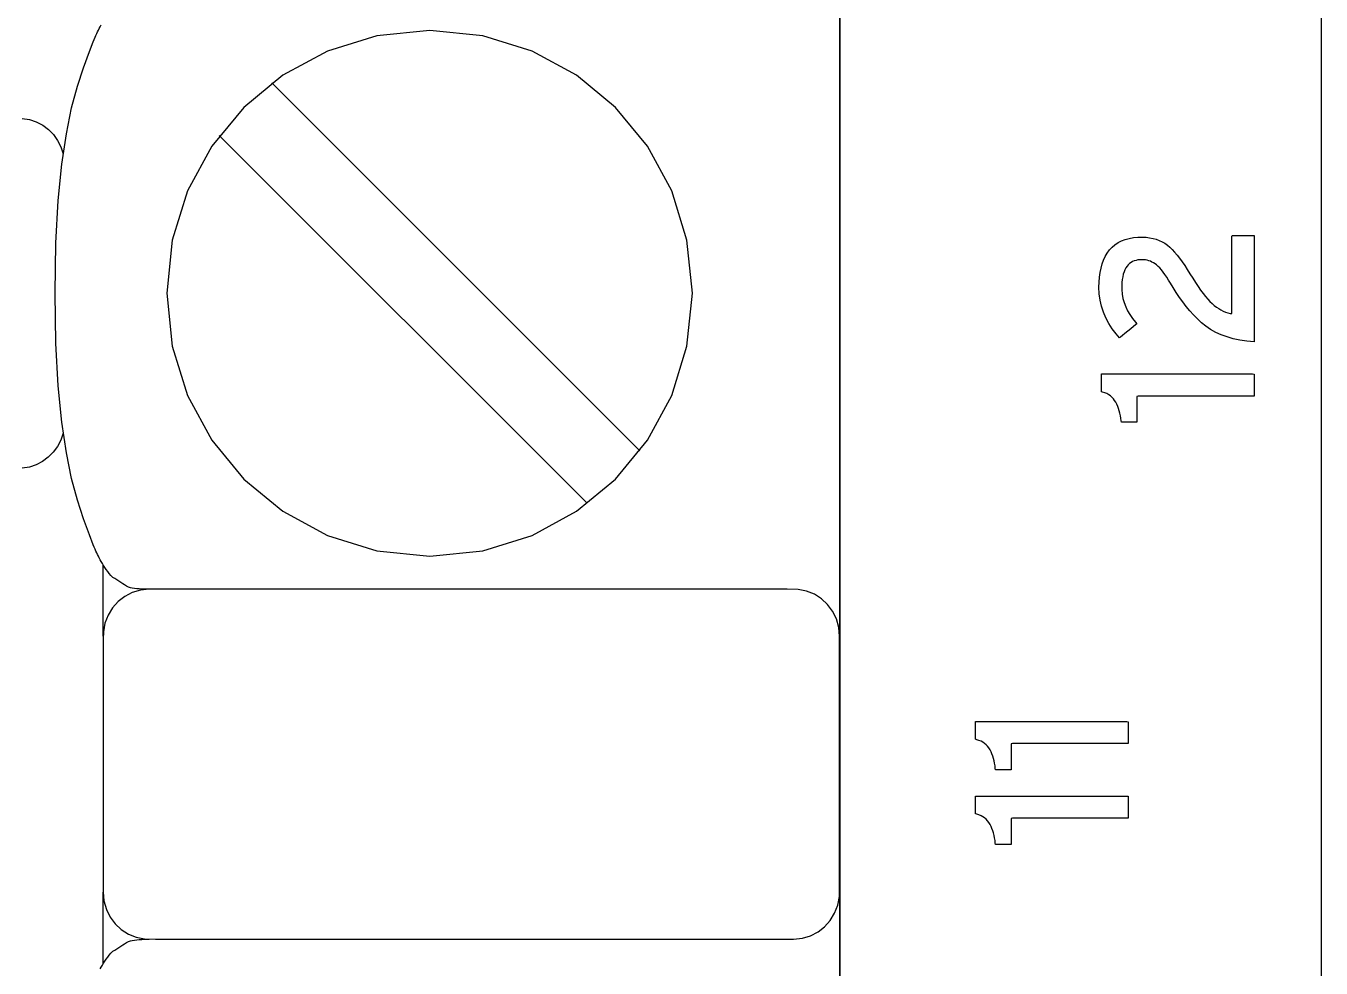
# Model space of a CAD drawing. Extents: x 1 to 47.7, y 0.2 to 35.
# Drawn here: x 35.404 to 36.228, y 6.006 to 6.606 of the extents above; entities that cross this region are included whole.
import ezdxf

# ---------------------------------------------------------------- set-up
doc = ezdxf.new("R2010")
doc.units = 0
doc.header["$MEASUREMENT"] = 0
for name, color, linetype in [('5_1___24__TARGET_LEDS___12', 7, 'CONTINUOUS'), ('6_1__EMPTY_IO_BOARD_POSITI', 7, 'CONTINUOUS'), ('6_2___8__INDEPENDENT_INPUT', 7, 'CONTINUOUS'), ('6_3___8__OPTOISO_INDEPENDE', 7, 'CONTINUOUS'), ('6_4___24__OPTOISO_INDEPEND', 7, 'CONTINUOUS'), ('6_5___8__INDEPENDENT_INPUT', 7, 'CONTINUOUS'), ('6_6___8__INDEPENDENT_INPUT', 7, 'CONTINUOUS'), ('6_7___8__OPTOISO_INDEPENDE', 7, 'CONTINUOUS'), ('6_8___8__OPTOISO_INDEPENDE', 7, 'CONTINUOUS'), ('8_0_____DWG', 7, 'CONTINUOUS')]:
    doc.layers.add(name, color=color, linetype=linetype)

msp = doc.modelspace()

# ---------------------------------------------------------------- linework, layer by layer
at = {"layer": '5_1___24__TARGET_LEDS___12'}
for points in [[(35.92211, 5.25278), (35.92211, 5.54409), (35.92211, 5.8354), (35.92211, 6.12315), (35.92211, 6.26457), (35.92211, 6.40377), (35.92211, 6.54029), (35.92211, 6.6737), (35.92211, 6.80354), (35.92211, 6.92937), (35.92211, 7.05075), (35.92211, 7.16723), (35.92211, 7.27837), (35.92211, 7.38371), (35.92211, 7.48282), (35.92211, 7.57525), (35.92211, 7.66055), (35.92211, 7.70039), (35.92211, 7.73828), (35.92211, 7.77417), (35.92211, 7.80799), (35.92211, 7.8397), (35.92211, 7.86924)], [(35.48242, 6.24682), (35.48092, 6.24682), (35.47935, 6.24684), (35.47775, 6.24689), (35.47615, 6.24697), (35.47459, 6.24709), (35.47311, 6.24726), (35.47174, 6.24749), (35.47051, 6.24778), (35.46937, 6.2482), (35.46812, 6.2488), (35.46687, 6.24949), (35.4656, 6.25025), (35.46433, 6.25105), (35.46306, 6.25189), (35.4618, 6.25273), (35.46054, 6.25356), (35.45929, 6.25435), (35.45813, 6.25558), (35.45707, 6.25689), (35.45607, 6.25817), (35.45515, 6.25943), (35.45428, 6.26067), (35.45347, 6.2619), (35.45271, 6.26313), (35.45201, 6.26436), (35.45134, 6.2656), (35.45072, 6.26677), (35.45016, 6.26786), (35.44964, 6.26892), (35.44913, 6.26998), (35.44862, 6.27109), (35.44809, 6.27229), (35.44753, 6.27362), (35.44691, 6.27512), (35.44443, 6.28144), (35.44062, 6.29172), (35.4368, 6.3035), (35.43313, 6.31732), (35.42978, 6.3337), (35.42689, 6.35316), (35.42463, 6.37623), (35.42316, 6.40343), (35.42263, 6.43529), (35.42316, 6.46715), (35.42463, 6.49435), (35.42689, 6.51742), (35.42978, 6.53688), (35.43313, 6.55325), (35.4368, 6.56707), (35.44062, 6.57885), (35.44443, 6.58913), (35.44691, 6.59545), (35.44753, 6.59695), (35.44809, 6.59828), (35.44862, 6.59948), (35.44913, 6.60059), (35.44964, 6.60165), (35.45016, 6.60271), (35.45072, 6.6038), (35.45134, 6.60497), (35.45201, 6.6062)], [(35.79479, 6.33494), (35.56052, 6.5692)], [(35.40159, 6.54659), (35.40626, 6.54586), (35.41064, 6.54441), (35.41468, 6.5423), (35.41832, 6.53959), (35.42151, 6.53634), (35.42419, 6.53262), (35.42629, 6.52849), (35.42776, 6.52401)], [(35.76137, 6.30152), (35.5271, 6.53578)], [(35.42776, 6.34623), (35.42626, 6.34179), (35.42414, 6.3377), (35.42145, 6.33402), (35.41826, 6.33081), (35.41462, 6.32813), (35.41059, 6.32604), (35.40622, 6.3246), (35.40158, 6.32389)], [(35.45318, 6.21683), (35.45318, 6.26237)], [(35.45318, 6.00842), (35.45318, 6.05397)], [(35.45134, 6.00496), (35.45201, 6.0062), (35.45271, 6.00743), (35.45347, 6.00866), (35.45428, 6.00989), (35.45515, 6.01114), (35.45607, 6.0124), (35.45707, 6.01368), (35.45813, 6.01499), (35.45929, 6.01621), (35.46054, 6.01701), (35.4618, 6.01784), (35.46306, 6.01868), (35.46433, 6.01951), (35.4656, 6.02032), (35.46687, 6.02108), (35.46812, 6.02177), (35.46937, 6.02236), (35.47051, 6.02279), (35.47174, 6.0231), (35.47311, 6.02335), (35.47459, 6.02356), (35.47615, 6.02372), (35.47775, 6.02383), (35.47935, 6.02391), (35.48092, 6.02395), (35.48242, 6.02397)]]:
    msp.add_lwpolyline(points, dxfattribs=at)
for points in [[(35.66113, 6.26793), (35.69481, 6.27133), (35.72618, 6.28109), (35.75456, 6.29652), (35.77929, 6.31696), (35.79968, 6.34174), (35.81508, 6.37018), (35.82481, 6.40161), (35.82821, 6.43536), (35.82481, 6.46906), (35.81508, 6.50045), (35.79968, 6.52886), (35.77929, 6.55362), (35.75456, 6.57405), (35.72618, 6.58947), (35.69481, 6.59922), (35.66113, 6.60262), (35.62743, 6.59922), (35.59601, 6.58947), (35.56757, 6.57405), (35.54278, 6.55362), (35.52232, 6.52886), (35.50686, 6.50045), (35.49709, 6.46906), (35.49368, 6.43536), (35.49709, 6.40161), (35.50686, 6.37018), (35.52232, 6.34174), (35.54278, 6.31696), (35.56757, 6.29652), (35.59601, 6.28109), (35.62743, 6.27133)], [(35.48242, 6.24681), (35.47686, 6.24627), (35.47165, 6.24472), (35.4669, 6.24225), (35.46269, 6.23897), (35.45913, 6.23497), (35.45632, 6.23036), (35.45435, 6.22524), (35.45331, 6.21971), (35.45318, 6.2152), (35.45318, 6.2034), (35.45318, 6.18285), (35.45318, 6.15673), (35.45318, 6.12822), (35.45318, 6.10051), (35.45318, 6.07678), (35.45318, 6.0602), (35.45318, 6.05397), (35.45371, 6.04827), (35.45522, 6.04293), (35.45763, 6.03805), (35.46083, 6.03374), (35.46472, 6.03008), (35.46921, 6.02719), (35.47421, 6.02517), (35.4796, 6.0241), (35.48651, 6.02397), (35.51624, 6.02397), (35.56802, 6.02397), (35.63382, 6.02397), (35.70563, 6.02397), (35.77544, 6.02397), (35.83524, 6.02397), (35.87699, 6.02397), (35.89269, 6.02397), (35.89825, 6.02451), (35.90346, 6.02607), (35.90821, 6.02854), (35.91242, 6.03182), (35.91598, 6.03582), (35.91879, 6.04043), (35.92076, 6.04555), (35.9218, 6.05108), (35.92193, 6.05559), (35.92193, 6.0674), (35.92193, 6.08795), (35.92193, 6.11407), (35.92193, 6.14257), (35.92193, 6.17029), (35.92193, 6.19402), (35.92193, 6.21059), (35.92193, 6.21683), (35.9214, 6.22252), (35.91989, 6.22786), (35.91748, 6.23274), (35.91428, 6.23705), (35.91039, 6.2407), (35.9059, 6.24359), (35.9009, 6.24562), (35.89551, 6.24668), (35.8886, 6.24681), (35.85887, 6.24681), (35.80709, 6.24681), (35.74129, 6.24681), (35.66948, 6.24681), (35.59966, 6.24681), (35.53987, 6.24681), (35.49812, 6.24681)]]:
    msp.add_lwpolyline(points, close=True, dxfattribs=at)
at = {"layer": '6_1__EMPTY_IO_BOARD_POSITI'}
msp.add_lwpolyline([(35.92218, 7.86342), (35.92218, 7.82077), (35.92218, 7.77393), (35.92218, 7.72304), (35.92218, 7.66826), (35.92218, 7.60974), (35.92218, 7.54764), (35.92218, 7.4821), (35.92218, 7.41329), (35.92218, 7.34135), (35.92218, 7.26643), (35.92218, 7.1887), (35.92218, 7.1083), (35.92218, 7.02539), (35.92218, 6.94011), (35.92218, 6.85263), (35.92218, 6.76309), (35.92218, 6.67165), (35.92218, 6.48367), (35.92218, 6.28993), (35.92218, 6.09163), (35.92218, 5.89002), (35.92218, 5.48171), (35.92218, 5.07481)], dxfattribs=at)
at = {"layer": '6_2___8__INDEPENDENT_INPUT'}
for points in [[(35.92211, 5.25278), (35.92211, 5.54409), (35.92211, 5.8354), (35.92211, 6.12315), (35.92211, 6.26457), (35.92211, 6.40377), (35.92211, 6.54029), (35.92211, 6.6737), (35.92211, 6.80354), (35.92211, 6.92937), (35.92211, 7.05075), (35.92211, 7.16723), (35.92211, 7.27837), (35.92211, 7.38371), (35.92211, 7.48282), (35.92211, 7.57525), (35.92211, 7.66055), (35.92211, 7.70039), (35.92211, 7.73828), (35.92211, 7.77417), (35.92211, 7.80799), (35.92211, 7.8397), (35.92211, 7.86924)], [(35.48242, 6.24682), (35.48092, 6.24682), (35.47935, 6.24684), (35.47775, 6.24689), (35.47615, 6.24697), (35.47459, 6.24709), (35.47311, 6.24726), (35.47174, 6.24749), (35.47051, 6.24778), (35.46937, 6.2482), (35.46812, 6.2488), (35.46687, 6.24949), (35.4656, 6.25025), (35.46433, 6.25105), (35.46306, 6.25189), (35.4618, 6.25273), (35.46054, 6.25356), (35.45929, 6.25435), (35.45813, 6.25558), (35.45707, 6.25689), (35.45607, 6.25817), (35.45515, 6.25943), (35.45428, 6.26067), (35.45347, 6.2619), (35.45271, 6.26313), (35.45201, 6.26436), (35.45134, 6.2656), (35.45072, 6.26677), (35.45016, 6.26786), (35.44964, 6.26892), (35.44913, 6.26998), (35.44862, 6.27109), (35.44809, 6.27229), (35.44753, 6.27362), (35.44691, 6.27512), (35.44443, 6.28144), (35.44062, 6.29172), (35.4368, 6.3035), (35.43313, 6.31732), (35.42978, 6.3337), (35.42689, 6.35316), (35.42463, 6.37623), (35.42316, 6.40343), (35.42263, 6.43529), (35.42316, 6.46715), (35.42463, 6.49435), (35.42689, 6.51742), (35.42978, 6.53688), (35.43313, 6.55325), (35.4368, 6.56707), (35.44062, 6.57885), (35.44443, 6.58913), (35.44691, 6.59545), (35.44753, 6.59695), (35.44809, 6.59828), (35.44862, 6.59948), (35.44913, 6.60059), (35.44964, 6.60165), (35.45016, 6.60271), (35.45072, 6.6038), (35.45134, 6.60497), (35.45201, 6.6062)], [(35.79479, 6.33494), (35.56052, 6.5692)], [(35.40159, 6.54659), (35.40626, 6.54586), (35.41064, 6.54441), (35.41468, 6.5423), (35.41832, 6.53959), (35.42151, 6.53634), (35.42419, 6.53262), (35.42629, 6.52849), (35.42776, 6.52401)], [(35.76137, 6.30152), (35.5271, 6.53578)], [(35.42776, 6.34623), (35.42626, 6.34179), (35.42414, 6.3377), (35.42145, 6.33402), (35.41826, 6.33081), (35.41462, 6.32813), (35.41059, 6.32604), (35.40622, 6.3246), (35.40158, 6.32389)], [(35.45318, 6.21683), (35.45318, 6.26237)], [(35.45318, 6.00842), (35.45318, 6.05397)], [(35.45134, 6.00496), (35.45201, 6.0062), (35.45271, 6.00743), (35.45347, 6.00866), (35.45428, 6.00989), (35.45515, 6.01114), (35.45607, 6.0124), (35.45707, 6.01368), (35.45813, 6.01499), (35.45929, 6.01621), (35.46054, 6.01701), (35.4618, 6.01784), (35.46306, 6.01868), (35.46433, 6.01951), (35.4656, 6.02032), (35.46687, 6.02108), (35.46812, 6.02177), (35.46937, 6.02236), (35.47051, 6.02279), (35.47174, 6.0231), (35.47311, 6.02335), (35.47459, 6.02356), (35.47615, 6.02372), (35.47775, 6.02383), (35.47935, 6.02391), (35.48092, 6.02395), (35.48242, 6.02397)]]:
    msp.add_lwpolyline(points, dxfattribs=at)
for points in [[(35.66113, 6.26793), (35.69481, 6.27133), (35.72618, 6.28109), (35.75456, 6.29652), (35.77929, 6.31696), (35.79968, 6.34174), (35.81508, 6.37018), (35.82481, 6.40161), (35.82821, 6.43536), (35.82481, 6.46906), (35.81508, 6.50045), (35.79968, 6.52886), (35.77929, 6.55362), (35.75456, 6.57405), (35.72618, 6.58947), (35.69481, 6.59922), (35.66113, 6.60262), (35.62743, 6.59922), (35.59601, 6.58947), (35.56757, 6.57405), (35.54278, 6.55362), (35.52232, 6.52886), (35.50686, 6.50045), (35.49709, 6.46906), (35.49368, 6.43536), (35.49709, 6.40161), (35.50686, 6.37018), (35.52232, 6.34174), (35.54278, 6.31696), (35.56757, 6.29652), (35.59601, 6.28109), (35.62743, 6.27133)], [(35.48242, 6.24681), (35.47686, 6.24627), (35.47165, 6.24472), (35.4669, 6.24225), (35.46269, 6.23897), (35.45913, 6.23497), (35.45632, 6.23036), (35.45435, 6.22524), (35.45331, 6.21971), (35.45318, 6.2152), (35.45318, 6.2034), (35.45318, 6.18285), (35.45318, 6.15673), (35.45318, 6.12822), (35.45318, 6.10051), (35.45318, 6.07678), (35.45318, 6.0602), (35.45318, 6.05397), (35.45371, 6.04827), (35.45522, 6.04293), (35.45763, 6.03805), (35.46083, 6.03374), (35.46472, 6.03008), (35.46921, 6.02719), (35.47421, 6.02517), (35.4796, 6.0241), (35.48651, 6.02397), (35.51624, 6.02397), (35.56802, 6.02397), (35.63382, 6.02397), (35.70563, 6.02397), (35.77544, 6.02397), (35.83524, 6.02397), (35.87699, 6.02397), (35.89269, 6.02397), (35.89825, 6.02451), (35.90346, 6.02607), (35.90821, 6.02854), (35.91242, 6.03182), (35.91598, 6.03582), (35.91879, 6.04043), (35.92076, 6.04555), (35.9218, 6.05108), (35.92193, 6.05559), (35.92193, 6.0674), (35.92193, 6.08795), (35.92193, 6.11407), (35.92193, 6.14257), (35.92193, 6.17029), (35.92193, 6.19402), (35.92193, 6.21059), (35.92193, 6.21683), (35.9214, 6.22252), (35.91989, 6.22786), (35.91748, 6.23274), (35.91428, 6.23705), (35.91039, 6.2407), (35.9059, 6.24359), (35.9009, 6.24562), (35.89551, 6.24668), (35.8886, 6.24681), (35.85887, 6.24681), (35.80709, 6.24681), (35.74129, 6.24681), (35.66948, 6.24681), (35.59966, 6.24681), (35.53987, 6.24681), (35.49812, 6.24681)]]:
    msp.add_lwpolyline(points, close=True, dxfattribs=at)
at = {"layer": '6_3___8__OPTOISO_INDEPENDE'}
for points in [[(35.92211, 5.25278), (35.92211, 5.54409), (35.92211, 5.8354), (35.92211, 6.12315), (35.92211, 6.26457), (35.92211, 6.40377), (35.92211, 6.54029), (35.92211, 6.6737), (35.92211, 6.80354), (35.92211, 6.92937), (35.92211, 7.05075), (35.92211, 7.16723), (35.92211, 7.27837), (35.92211, 7.38371), (35.92211, 7.48282), (35.92211, 7.57525), (35.92211, 7.66055), (35.92211, 7.70039), (35.92211, 7.73828), (35.92211, 7.77417), (35.92211, 7.80799), (35.92211, 7.8397), (35.92211, 7.86924)], [(35.48242, 6.24682), (35.48092, 6.24682), (35.47935, 6.24684), (35.47775, 6.24689), (35.47615, 6.24697), (35.47459, 6.24709), (35.47311, 6.24726), (35.47174, 6.24749), (35.47051, 6.24778), (35.46937, 6.2482), (35.46812, 6.2488), (35.46687, 6.24949), (35.4656, 6.25025), (35.46433, 6.25105), (35.46306, 6.25189), (35.4618, 6.25273), (35.46054, 6.25356), (35.45929, 6.25435), (35.45813, 6.25558), (35.45707, 6.25689), (35.45607, 6.25817), (35.45515, 6.25943), (35.45428, 6.26067), (35.45347, 6.2619), (35.45271, 6.26313), (35.45201, 6.26436), (35.45134, 6.2656), (35.45072, 6.26677), (35.45016, 6.26786), (35.44964, 6.26892), (35.44913, 6.26998), (35.44862, 6.27109), (35.44809, 6.27229), (35.44753, 6.27362), (35.44691, 6.27512), (35.44443, 6.28144), (35.44062, 6.29172), (35.4368, 6.3035), (35.43313, 6.31732), (35.42978, 6.3337), (35.42689, 6.35316), (35.42463, 6.37623), (35.42316, 6.40343), (35.42263, 6.43529), (35.42316, 6.46715), (35.42463, 6.49435), (35.42689, 6.51742), (35.42978, 6.53688), (35.43313, 6.55325), (35.4368, 6.56707), (35.44062, 6.57885), (35.44443, 6.58913), (35.44691, 6.59545), (35.44753, 6.59695), (35.44809, 6.59828), (35.44862, 6.59948), (35.44913, 6.60059), (35.44964, 6.60165), (35.45016, 6.60271), (35.45072, 6.6038), (35.45134, 6.60497), (35.45201, 6.6062)], [(35.79479, 6.33494), (35.56052, 6.5692)], [(35.40159, 6.54659), (35.40626, 6.54586), (35.41064, 6.54441), (35.41468, 6.5423), (35.41832, 6.53959), (35.42151, 6.53634), (35.42419, 6.53262), (35.42629, 6.52849), (35.42776, 6.52401)], [(35.76137, 6.30152), (35.5271, 6.53578)], [(35.42776, 6.34623), (35.42626, 6.34179), (35.42414, 6.3377), (35.42145, 6.33402), (35.41826, 6.33081), (35.41462, 6.32813), (35.41059, 6.32604), (35.40622, 6.3246), (35.40158, 6.32389)], [(35.45318, 6.21683), (35.45318, 6.26237)], [(35.45318, 6.00842), (35.45318, 6.05397)], [(35.45134, 6.00496), (35.45201, 6.0062), (35.45271, 6.00743), (35.45347, 6.00866), (35.45428, 6.00989), (35.45515, 6.01114), (35.45607, 6.0124), (35.45707, 6.01368), (35.45813, 6.01499), (35.45929, 6.01621), (35.46054, 6.01701), (35.4618, 6.01784), (35.46306, 6.01868), (35.46433, 6.01951), (35.4656, 6.02032), (35.46687, 6.02108), (35.46812, 6.02177), (35.46937, 6.02236), (35.47051, 6.02279), (35.47174, 6.0231), (35.47311, 6.02335), (35.47459, 6.02356), (35.47615, 6.02372), (35.47775, 6.02383), (35.47935, 6.02391), (35.48092, 6.02395), (35.48242, 6.02397)]]:
    msp.add_lwpolyline(points, dxfattribs=at)
for points in [[(35.66113, 6.26793), (35.69481, 6.27133), (35.72618, 6.28109), (35.75456, 6.29652), (35.77929, 6.31696), (35.79968, 6.34174), (35.81508, 6.37018), (35.82481, 6.40161), (35.82821, 6.43536), (35.82481, 6.46906), (35.81508, 6.50045), (35.79968, 6.52886), (35.77929, 6.55362), (35.75456, 6.57405), (35.72618, 6.58947), (35.69481, 6.59922), (35.66113, 6.60262), (35.62743, 6.59922), (35.59601, 6.58947), (35.56757, 6.57405), (35.54278, 6.55362), (35.52232, 6.52886), (35.50686, 6.50045), (35.49709, 6.46906), (35.49368, 6.43536), (35.49709, 6.40161), (35.50686, 6.37018), (35.52232, 6.34174), (35.54278, 6.31696), (35.56757, 6.29652), (35.59601, 6.28109), (35.62743, 6.27133)], [(35.48242, 6.24681), (35.47686, 6.24627), (35.47165, 6.24472), (35.4669, 6.24225), (35.46269, 6.23897), (35.45913, 6.23497), (35.45632, 6.23036), (35.45435, 6.22524), (35.45331, 6.21971), (35.45318, 6.2152), (35.45318, 6.2034), (35.45318, 6.18285), (35.45318, 6.15673), (35.45318, 6.12822), (35.45318, 6.10051), (35.45318, 6.07678), (35.45318, 6.0602), (35.45318, 6.05397), (35.45371, 6.04827), (35.45522, 6.04293), (35.45763, 6.03805), (35.46083, 6.03374), (35.46472, 6.03008), (35.46921, 6.02719), (35.47421, 6.02517), (35.4796, 6.0241), (35.48651, 6.02397), (35.51624, 6.02397), (35.56802, 6.02397), (35.63382, 6.02397), (35.70563, 6.02397), (35.77544, 6.02397), (35.83524, 6.02397), (35.87699, 6.02397), (35.89269, 6.02397), (35.89825, 6.02451), (35.90346, 6.02607), (35.90821, 6.02854), (35.91242, 6.03182), (35.91598, 6.03582), (35.91879, 6.04043), (35.92076, 6.04555), (35.9218, 6.05108), (35.92193, 6.05559), (35.92193, 6.0674), (35.92193, 6.08795), (35.92193, 6.11407), (35.92193, 6.14257), (35.92193, 6.17029), (35.92193, 6.19402), (35.92193, 6.21059), (35.92193, 6.21683), (35.9214, 6.22252), (35.91989, 6.22786), (35.91748, 6.23274), (35.91428, 6.23705), (35.91039, 6.2407), (35.9059, 6.24359), (35.9009, 6.24562), (35.89551, 6.24668), (35.8886, 6.24681), (35.85887, 6.24681), (35.80709, 6.24681), (35.74129, 6.24681), (35.66948, 6.24681), (35.59966, 6.24681), (35.53987, 6.24681), (35.49812, 6.24681)]]:
    msp.add_lwpolyline(points, close=True, dxfattribs=at)
at = {"layer": '6_4___24__OPTOISO_INDEPEND'}
for points in [[(35.92211, 5.25278), (35.92211, 5.54409), (35.92211, 5.8354), (35.92211, 6.12315), (35.92211, 6.26457), (35.92211, 6.40377), (35.92211, 6.54029), (35.92211, 6.6737), (35.92211, 6.80354), (35.92211, 6.92937), (35.92211, 7.05075), (35.92211, 7.16723), (35.92211, 7.27837), (35.92211, 7.38371), (35.92211, 7.48282), (35.92211, 7.57525), (35.92211, 7.66055), (35.92211, 7.70039), (35.92211, 7.73828), (35.92211, 7.77417), (35.92211, 7.80799), (35.92211, 7.8397), (35.92211, 7.86924)], [(35.48242, 6.24682), (35.48092, 6.24682), (35.47935, 6.24684), (35.47775, 6.24689), (35.47615, 6.24697), (35.47459, 6.24709), (35.47311, 6.24726), (35.47174, 6.24749), (35.47051, 6.24778), (35.46937, 6.2482), (35.46812, 6.2488), (35.46687, 6.24949), (35.4656, 6.25025), (35.46433, 6.25105), (35.46306, 6.25189), (35.4618, 6.25273), (35.46054, 6.25356), (35.45929, 6.25435), (35.45813, 6.25558), (35.45707, 6.25689), (35.45607, 6.25817), (35.45515, 6.25943), (35.45428, 6.26067), (35.45347, 6.2619), (35.45271, 6.26313), (35.45201, 6.26436), (35.45134, 6.2656), (35.45072, 6.26677), (35.45016, 6.26786), (35.44964, 6.26892), (35.44913, 6.26998), (35.44862, 6.27109), (35.44809, 6.27229), (35.44753, 6.27362), (35.44691, 6.27512), (35.44443, 6.28144), (35.44062, 6.29172), (35.4368, 6.3035), (35.43313, 6.31732), (35.42978, 6.3337), (35.42689, 6.35316), (35.42463, 6.37623), (35.42316, 6.40343), (35.42263, 6.43529), (35.42316, 6.46715), (35.42463, 6.49435), (35.42689, 6.51742), (35.42978, 6.53688), (35.43313, 6.55325), (35.4368, 6.56707), (35.44062, 6.57885), (35.44443, 6.58913), (35.44691, 6.59545), (35.44753, 6.59695), (35.44809, 6.59828), (35.44862, 6.59948), (35.44913, 6.60059), (35.44964, 6.60165), (35.45016, 6.60271), (35.45072, 6.6038), (35.45134, 6.60497), (35.45201, 6.6062)], [(35.79479, 6.33494), (35.56052, 6.5692)], [(35.40159, 6.54659), (35.40626, 6.54586), (35.41064, 6.54441), (35.41468, 6.5423), (35.41832, 6.53959), (35.42151, 6.53634), (35.42419, 6.53262), (35.42629, 6.52849), (35.42776, 6.52401)], [(35.76137, 6.30152), (35.5271, 6.53578)], [(35.42776, 6.34623), (35.42626, 6.34179), (35.42414, 6.3377), (35.42145, 6.33402), (35.41826, 6.33081), (35.41462, 6.32813), (35.41059, 6.32604), (35.40622, 6.3246), (35.40158, 6.32389)], [(35.45318, 6.21683), (35.45318, 6.26237)], [(35.45318, 6.00842), (35.45318, 6.05397)], [(35.45134, 6.00496), (35.45201, 6.0062), (35.45271, 6.00743), (35.45347, 6.00866), (35.45428, 6.00989), (35.45515, 6.01114), (35.45607, 6.0124), (35.45707, 6.01368), (35.45813, 6.01499), (35.45929, 6.01621), (35.46054, 6.01701), (35.4618, 6.01784), (35.46306, 6.01868), (35.46433, 6.01951), (35.4656, 6.02032), (35.46687, 6.02108), (35.46812, 6.02177), (35.46937, 6.02236), (35.47051, 6.02279), (35.47174, 6.0231), (35.47311, 6.02335), (35.47459, 6.02356), (35.47615, 6.02372), (35.47775, 6.02383), (35.47935, 6.02391), (35.48092, 6.02395), (35.48242, 6.02397)]]:
    msp.add_lwpolyline(points, dxfattribs=at)
for points in [[(35.66113, 6.26793), (35.69481, 6.27133), (35.72618, 6.28109), (35.75456, 6.29652), (35.77929, 6.31696), (35.79968, 6.34174), (35.81508, 6.37018), (35.82481, 6.40161), (35.82821, 6.43536), (35.82481, 6.46906), (35.81508, 6.50045), (35.79968, 6.52886), (35.77929, 6.55362), (35.75456, 6.57405), (35.72618, 6.58947), (35.69481, 6.59922), (35.66113, 6.60262), (35.62743, 6.59922), (35.59601, 6.58947), (35.56757, 6.57405), (35.54278, 6.55362), (35.52232, 6.52886), (35.50686, 6.50045), (35.49709, 6.46906), (35.49368, 6.43536), (35.49709, 6.40161), (35.50686, 6.37018), (35.52232, 6.34174), (35.54278, 6.31696), (35.56757, 6.29652), (35.59601, 6.28109), (35.62743, 6.27133)], [(35.48242, 6.24681), (35.47686, 6.24627), (35.47165, 6.24472), (35.4669, 6.24225), (35.46269, 6.23897), (35.45913, 6.23497), (35.45632, 6.23036), (35.45435, 6.22524), (35.45331, 6.21971), (35.45318, 6.2152), (35.45318, 6.2034), (35.45318, 6.18285), (35.45318, 6.15673), (35.45318, 6.12822), (35.45318, 6.10051), (35.45318, 6.07678), (35.45318, 6.0602), (35.45318, 6.05397), (35.45371, 6.04827), (35.45522, 6.04293), (35.45763, 6.03805), (35.46083, 6.03374), (35.46472, 6.03008), (35.46921, 6.02719), (35.47421, 6.02517), (35.4796, 6.0241), (35.48651, 6.02397), (35.51624, 6.02397), (35.56802, 6.02397), (35.63382, 6.02397), (35.70563, 6.02397), (35.77544, 6.02397), (35.83524, 6.02397), (35.87699, 6.02397), (35.89269, 6.02397), (35.89825, 6.02451), (35.90346, 6.02607), (35.90821, 6.02854), (35.91242, 6.03182), (35.91598, 6.03582), (35.91879, 6.04043), (35.92076, 6.04555), (35.9218, 6.05108), (35.92193, 6.05559), (35.92193, 6.0674), (35.92193, 6.08795), (35.92193, 6.11407), (35.92193, 6.14257), (35.92193, 6.17029), (35.92193, 6.19402), (35.92193, 6.21059), (35.92193, 6.21683), (35.9214, 6.22252), (35.91989, 6.22786), (35.91748, 6.23274), (35.91428, 6.23705), (35.91039, 6.2407), (35.9059, 6.24359), (35.9009, 6.24562), (35.89551, 6.24668), (35.8886, 6.24681), (35.85887, 6.24681), (35.80709, 6.24681), (35.74129, 6.24681), (35.66948, 6.24681), (35.59966, 6.24681), (35.53987, 6.24681), (35.49812, 6.24681)]]:
    msp.add_lwpolyline(points, close=True, dxfattribs=at)
at = {"layer": '6_5___8__INDEPENDENT_INPUT'}
for points in [[(35.92211, 5.25278), (35.92211, 5.54409), (35.92211, 5.8354), (35.92211, 6.12315), (35.92211, 6.26457), (35.92211, 6.40377), (35.92211, 6.54029), (35.92211, 6.6737), (35.92211, 6.80354), (35.92211, 6.92937), (35.92211, 7.05075), (35.92211, 7.16723), (35.92211, 7.27837), (35.92211, 7.38371), (35.92211, 7.48282), (35.92211, 7.57525), (35.92211, 7.66055), (35.92211, 7.70039), (35.92211, 7.73828), (35.92211, 7.77417), (35.92211, 7.80799), (35.92211, 7.8397), (35.92211, 7.86924)], [(35.48242, 6.24682), (35.48092, 6.24682), (35.47935, 6.24684), (35.47775, 6.24689), (35.47615, 6.24697), (35.47459, 6.24709), (35.47311, 6.24726), (35.47174, 6.24749), (35.47051, 6.24778), (35.46937, 6.2482), (35.46812, 6.2488), (35.46687, 6.24949), (35.4656, 6.25025), (35.46433, 6.25105), (35.46306, 6.25189), (35.4618, 6.25273), (35.46054, 6.25356), (35.45929, 6.25435), (35.45813, 6.25558), (35.45707, 6.25689), (35.45607, 6.25817), (35.45515, 6.25943), (35.45428, 6.26067), (35.45347, 6.2619), (35.45271, 6.26313), (35.45201, 6.26436), (35.45134, 6.2656), (35.45072, 6.26677), (35.45016, 6.26786), (35.44964, 6.26892), (35.44913, 6.26998), (35.44862, 6.27109), (35.44809, 6.27229), (35.44753, 6.27362), (35.44691, 6.27512), (35.44443, 6.28144), (35.44062, 6.29172), (35.4368, 6.3035), (35.43313, 6.31732), (35.42978, 6.3337), (35.42689, 6.35316), (35.42463, 6.37623), (35.42316, 6.40343), (35.42263, 6.43529), (35.42316, 6.46715), (35.42463, 6.49435), (35.42689, 6.51742), (35.42978, 6.53688), (35.43313, 6.55325), (35.4368, 6.56707), (35.44062, 6.57885), (35.44443, 6.58913), (35.44691, 6.59545), (35.44753, 6.59695), (35.44809, 6.59828), (35.44862, 6.59948), (35.44913, 6.60059), (35.44964, 6.60165), (35.45016, 6.60271), (35.45072, 6.6038), (35.45134, 6.60497), (35.45201, 6.6062)], [(35.79479, 6.33494), (35.56052, 6.5692)], [(35.40159, 6.54659), (35.40626, 6.54586), (35.41064, 6.54441), (35.41468, 6.5423), (35.41832, 6.53959), (35.42151, 6.53634), (35.42419, 6.53262), (35.42629, 6.52849), (35.42776, 6.52401)], [(35.76137, 6.30152), (35.5271, 6.53578)], [(35.42776, 6.34623), (35.42626, 6.34179), (35.42414, 6.3377), (35.42145, 6.33402), (35.41826, 6.33081), (35.41462, 6.32813), (35.41059, 6.32604), (35.40622, 6.3246), (35.40158, 6.32389)], [(35.45318, 6.21683), (35.45318, 6.26237)], [(35.45318, 6.00842), (35.45318, 6.05397)], [(35.45134, 6.00496), (35.45201, 6.0062), (35.45271, 6.00743), (35.45347, 6.00866), (35.45428, 6.00989), (35.45515, 6.01114), (35.45607, 6.0124), (35.45707, 6.01368), (35.45813, 6.01499), (35.45929, 6.01621), (35.46054, 6.01701), (35.4618, 6.01784), (35.46306, 6.01868), (35.46433, 6.01951), (35.4656, 6.02032), (35.46687, 6.02108), (35.46812, 6.02177), (35.46937, 6.02236), (35.47051, 6.02279), (35.47174, 6.0231), (35.47311, 6.02335), (35.47459, 6.02356), (35.47615, 6.02372), (35.47775, 6.02383), (35.47935, 6.02391), (35.48092, 6.02395), (35.48242, 6.02397)]]:
    msp.add_lwpolyline(points, dxfattribs=at)
for points in [[(35.66113, 6.26793), (35.69481, 6.27133), (35.72618, 6.28109), (35.75456, 6.29652), (35.77929, 6.31696), (35.79968, 6.34174), (35.81508, 6.37018), (35.82481, 6.40161), (35.82821, 6.43536), (35.82481, 6.46906), (35.81508, 6.50045), (35.79968, 6.52886), (35.77929, 6.55362), (35.75456, 6.57405), (35.72618, 6.58947), (35.69481, 6.59922), (35.66113, 6.60262), (35.62743, 6.59922), (35.59601, 6.58947), (35.56757, 6.57405), (35.54278, 6.55362), (35.52232, 6.52886), (35.50686, 6.50045), (35.49709, 6.46906), (35.49368, 6.43536), (35.49709, 6.40161), (35.50686, 6.37018), (35.52232, 6.34174), (35.54278, 6.31696), (35.56757, 6.29652), (35.59601, 6.28109), (35.62743, 6.27133)], [(35.48242, 6.24681), (35.47686, 6.24627), (35.47165, 6.24472), (35.4669, 6.24225), (35.46269, 6.23897), (35.45913, 6.23497), (35.45632, 6.23036), (35.45435, 6.22524), (35.45331, 6.21971), (35.45318, 6.2152), (35.45318, 6.2034), (35.45318, 6.18285), (35.45318, 6.15673), (35.45318, 6.12822), (35.45318, 6.10051), (35.45318, 6.07678), (35.45318, 6.0602), (35.45318, 6.05397), (35.45371, 6.04827), (35.45522, 6.04293), (35.45763, 6.03805), (35.46083, 6.03374), (35.46472, 6.03008), (35.46921, 6.02719), (35.47421, 6.02517), (35.4796, 6.0241), (35.48651, 6.02397), (35.51624, 6.02397), (35.56802, 6.02397), (35.63382, 6.02397), (35.70563, 6.02397), (35.77544, 6.02397), (35.83524, 6.02397), (35.87699, 6.02397), (35.89269, 6.02397), (35.89825, 6.02451), (35.90346, 6.02607), (35.90821, 6.02854), (35.91242, 6.03182), (35.91598, 6.03582), (35.91879, 6.04043), (35.92076, 6.04555), (35.9218, 6.05108), (35.92193, 6.05559), (35.92193, 6.0674), (35.92193, 6.08795), (35.92193, 6.11407), (35.92193, 6.14257), (35.92193, 6.17029), (35.92193, 6.19402), (35.92193, 6.21059), (35.92193, 6.21683), (35.9214, 6.22252), (35.91989, 6.22786), (35.91748, 6.23274), (35.91428, 6.23705), (35.91039, 6.2407), (35.9059, 6.24359), (35.9009, 6.24562), (35.89551, 6.24668), (35.8886, 6.24681), (35.85887, 6.24681), (35.80709, 6.24681), (35.74129, 6.24681), (35.66948, 6.24681), (35.59966, 6.24681), (35.53987, 6.24681), (35.49812, 6.24681)]]:
    msp.add_lwpolyline(points, close=True, dxfattribs=at)
at = {"layer": '6_6___8__INDEPENDENT_INPUT'}
for points in [[(35.92211, 5.25278), (35.92211, 5.54409), (35.92211, 5.8354), (35.92211, 6.12315), (35.92211, 6.26457), (35.92211, 6.40377), (35.92211, 6.54029), (35.92211, 6.6737), (35.92211, 6.80354), (35.92211, 6.92937), (35.92211, 7.05075), (35.92211, 7.16723), (35.92211, 7.27837), (35.92211, 7.38371), (35.92211, 7.48282), (35.92211, 7.57525), (35.92211, 7.66055), (35.92211, 7.70039), (35.92211, 7.73828), (35.92211, 7.77417), (35.92211, 7.80799), (35.92211, 7.8397), (35.92211, 7.86924)], [(35.48242, 6.24682), (35.48092, 6.24682), (35.47935, 6.24684), (35.47775, 6.24689), (35.47615, 6.24697), (35.47459, 6.24709), (35.47311, 6.24726), (35.47174, 6.24749), (35.47051, 6.24778), (35.46937, 6.2482), (35.46812, 6.2488), (35.46687, 6.24949), (35.4656, 6.25025), (35.46433, 6.25105), (35.46306, 6.25189), (35.4618, 6.25273), (35.46054, 6.25356), (35.45929, 6.25435), (35.45813, 6.25558), (35.45707, 6.25689), (35.45607, 6.25817), (35.45515, 6.25943), (35.45428, 6.26067), (35.45347, 6.2619), (35.45271, 6.26313), (35.45201, 6.26436), (35.45134, 6.2656), (35.45072, 6.26677), (35.45016, 6.26786), (35.44964, 6.26892), (35.44913, 6.26998), (35.44862, 6.27109), (35.44809, 6.27229), (35.44753, 6.27362), (35.44691, 6.27512), (35.44443, 6.28144), (35.44062, 6.29172), (35.4368, 6.3035), (35.43313, 6.31732), (35.42978, 6.3337), (35.42689, 6.35316), (35.42463, 6.37623), (35.42316, 6.40343), (35.42263, 6.43529), (35.42316, 6.46715), (35.42463, 6.49435), (35.42689, 6.51742), (35.42978, 6.53688), (35.43313, 6.55325), (35.4368, 6.56707), (35.44062, 6.57885), (35.44443, 6.58913), (35.44691, 6.59545), (35.44753, 6.59695), (35.44809, 6.59828), (35.44862, 6.59948), (35.44913, 6.60059), (35.44964, 6.60165), (35.45016, 6.60271), (35.45072, 6.6038), (35.45134, 6.60497), (35.45201, 6.6062)], [(35.79479, 6.33494), (35.56052, 6.5692)], [(35.40159, 6.54659), (35.40626, 6.54586), (35.41064, 6.54441), (35.41468, 6.5423), (35.41832, 6.53959), (35.42151, 6.53634), (35.42419, 6.53262), (35.42629, 6.52849), (35.42776, 6.52401)], [(35.76137, 6.30152), (35.5271, 6.53578)], [(35.42776, 6.34623), (35.42626, 6.34179), (35.42414, 6.3377), (35.42145, 6.33402), (35.41826, 6.33081), (35.41462, 6.32813), (35.41059, 6.32604), (35.40622, 6.3246), (35.40158, 6.32389)], [(35.45318, 6.21683), (35.45318, 6.26237)], [(35.45318, 6.00842), (35.45318, 6.05397)], [(35.45134, 6.00496), (35.45201, 6.0062), (35.45271, 6.00743), (35.45347, 6.00866), (35.45428, 6.00989), (35.45515, 6.01114), (35.45607, 6.0124), (35.45707, 6.01368), (35.45813, 6.01499), (35.45929, 6.01621), (35.46054, 6.01701), (35.4618, 6.01784), (35.46306, 6.01868), (35.46433, 6.01951), (35.4656, 6.02032), (35.46687, 6.02108), (35.46812, 6.02177), (35.46937, 6.02236), (35.47051, 6.02279), (35.47174, 6.0231), (35.47311, 6.02335), (35.47459, 6.02356), (35.47615, 6.02372), (35.47775, 6.02383), (35.47935, 6.02391), (35.48092, 6.02395), (35.48242, 6.02397)]]:
    msp.add_lwpolyline(points, dxfattribs=at)
for points in [[(35.66113, 6.26793), (35.69481, 6.27133), (35.72618, 6.28109), (35.75456, 6.29652), (35.77929, 6.31696), (35.79968, 6.34174), (35.81508, 6.37018), (35.82481, 6.40161), (35.82821, 6.43536), (35.82481, 6.46906), (35.81508, 6.50045), (35.79968, 6.52886), (35.77929, 6.55362), (35.75456, 6.57405), (35.72618, 6.58947), (35.69481, 6.59922), (35.66113, 6.60262), (35.62743, 6.59922), (35.59601, 6.58947), (35.56757, 6.57405), (35.54278, 6.55362), (35.52232, 6.52886), (35.50686, 6.50045), (35.49709, 6.46906), (35.49368, 6.43536), (35.49709, 6.40161), (35.50686, 6.37018), (35.52232, 6.34174), (35.54278, 6.31696), (35.56757, 6.29652), (35.59601, 6.28109), (35.62743, 6.27133)], [(35.48242, 6.24681), (35.47686, 6.24627), (35.47165, 6.24472), (35.4669, 6.24225), (35.46269, 6.23897), (35.45913, 6.23497), (35.45632, 6.23036), (35.45435, 6.22524), (35.45331, 6.21971), (35.45318, 6.2152), (35.45318, 6.2034), (35.45318, 6.18285), (35.45318, 6.15673), (35.45318, 6.12822), (35.45318, 6.10051), (35.45318, 6.07678), (35.45318, 6.0602), (35.45318, 6.05397), (35.45371, 6.04827), (35.45522, 6.04293), (35.45763, 6.03805), (35.46083, 6.03374), (35.46472, 6.03008), (35.46921, 6.02719), (35.47421, 6.02517), (35.4796, 6.0241), (35.48651, 6.02397), (35.51624, 6.02397), (35.56802, 6.02397), (35.63382, 6.02397), (35.70563, 6.02397), (35.77544, 6.02397), (35.83524, 6.02397), (35.87699, 6.02397), (35.89269, 6.02397), (35.89825, 6.02451), (35.90346, 6.02607), (35.90821, 6.02854), (35.91242, 6.03182), (35.91598, 6.03582), (35.91879, 6.04043), (35.92076, 6.04555), (35.9218, 6.05108), (35.92193, 6.05559), (35.92193, 6.0674), (35.92193, 6.08795), (35.92193, 6.11407), (35.92193, 6.14257), (35.92193, 6.17029), (35.92193, 6.19402), (35.92193, 6.21059), (35.92193, 6.21683), (35.9214, 6.22252), (35.91989, 6.22786), (35.91748, 6.23274), (35.91428, 6.23705), (35.91039, 6.2407), (35.9059, 6.24359), (35.9009, 6.24562), (35.89551, 6.24668), (35.8886, 6.24681), (35.85887, 6.24681), (35.80709, 6.24681), (35.74129, 6.24681), (35.66948, 6.24681), (35.59966, 6.24681), (35.53987, 6.24681), (35.49812, 6.24681)]]:
    msp.add_lwpolyline(points, close=True, dxfattribs=at)
at = {"layer": '6_7___8__OPTOISO_INDEPENDE'}
for points in [[(35.92211, 5.25278), (35.92211, 5.54409), (35.92211, 5.8354), (35.92211, 6.12315), (35.92211, 6.26457), (35.92211, 6.40377), (35.92211, 6.54029), (35.92211, 6.6737), (35.92211, 6.80354), (35.92211, 6.92937), (35.92211, 7.05075), (35.92211, 7.16723), (35.92211, 7.27837), (35.92211, 7.38371), (35.92211, 7.48282), (35.92211, 7.57525), (35.92211, 7.66055), (35.92211, 7.70039), (35.92211, 7.73828), (35.92211, 7.77417), (35.92211, 7.80799), (35.92211, 7.8397), (35.92211, 7.86924)], [(35.48242, 6.24682), (35.48092, 6.24682), (35.47935, 6.24684), (35.47775, 6.24689), (35.47615, 6.24697), (35.47459, 6.24709), (35.47311, 6.24726), (35.47174, 6.24749), (35.47051, 6.24778), (35.46937, 6.2482), (35.46812, 6.2488), (35.46687, 6.24949), (35.4656, 6.25025), (35.46433, 6.25105), (35.46306, 6.25189), (35.4618, 6.25273), (35.46054, 6.25356), (35.45929, 6.25435), (35.45813, 6.25558), (35.45707, 6.25689), (35.45607, 6.25817), (35.45515, 6.25943), (35.45428, 6.26067), (35.45347, 6.2619), (35.45271, 6.26313), (35.45201, 6.26436), (35.45134, 6.2656), (35.45072, 6.26677), (35.45016, 6.26786), (35.44964, 6.26892), (35.44913, 6.26998), (35.44862, 6.27109), (35.44809, 6.27229), (35.44753, 6.27362), (35.44691, 6.27512), (35.44443, 6.28144), (35.44062, 6.29172), (35.4368, 6.3035), (35.43313, 6.31732), (35.42978, 6.3337), (35.42689, 6.35316), (35.42463, 6.37623), (35.42316, 6.40343), (35.42263, 6.43529), (35.42316, 6.46715), (35.42463, 6.49435), (35.42689, 6.51742), (35.42978, 6.53688), (35.43313, 6.55325), (35.4368, 6.56707), (35.44062, 6.57885), (35.44443, 6.58913), (35.44691, 6.59545), (35.44753, 6.59695), (35.44809, 6.59828), (35.44862, 6.59948), (35.44913, 6.60059), (35.44964, 6.60165), (35.45016, 6.60271), (35.45072, 6.6038), (35.45134, 6.60497), (35.45201, 6.6062)], [(35.79479, 6.33494), (35.56052, 6.5692)], [(35.40159, 6.54659), (35.40626, 6.54586), (35.41064, 6.54441), (35.41468, 6.5423), (35.41832, 6.53959), (35.42151, 6.53634), (35.42419, 6.53262), (35.42629, 6.52849), (35.42776, 6.52401)], [(35.76137, 6.30152), (35.5271, 6.53578)], [(35.42776, 6.34623), (35.42626, 6.34179), (35.42414, 6.3377), (35.42145, 6.33402), (35.41826, 6.33081), (35.41462, 6.32813), (35.41059, 6.32604), (35.40622, 6.3246), (35.40158, 6.32389)], [(35.45318, 6.21683), (35.45318, 6.26237)], [(35.45318, 6.00842), (35.45318, 6.05397)], [(35.45134, 6.00496), (35.45201, 6.0062), (35.45271, 6.00743), (35.45347, 6.00866), (35.45428, 6.00989), (35.45515, 6.01114), (35.45607, 6.0124), (35.45707, 6.01368), (35.45813, 6.01499), (35.45929, 6.01621), (35.46054, 6.01701), (35.4618, 6.01784), (35.46306, 6.01868), (35.46433, 6.01951), (35.4656, 6.02032), (35.46687, 6.02108), (35.46812, 6.02177), (35.46937, 6.02236), (35.47051, 6.02279), (35.47174, 6.0231), (35.47311, 6.02335), (35.47459, 6.02356), (35.47615, 6.02372), (35.47775, 6.02383), (35.47935, 6.02391), (35.48092, 6.02395), (35.48242, 6.02397)]]:
    msp.add_lwpolyline(points, dxfattribs=at)
for points in [[(35.66113, 6.26793), (35.69481, 6.27133), (35.72618, 6.28109), (35.75456, 6.29652), (35.77929, 6.31696), (35.79968, 6.34174), (35.81508, 6.37018), (35.82481, 6.40161), (35.82821, 6.43536), (35.82481, 6.46906), (35.81508, 6.50045), (35.79968, 6.52886), (35.77929, 6.55362), (35.75456, 6.57405), (35.72618, 6.58947), (35.69481, 6.59922), (35.66113, 6.60262), (35.62743, 6.59922), (35.59601, 6.58947), (35.56757, 6.57405), (35.54278, 6.55362), (35.52232, 6.52886), (35.50686, 6.50045), (35.49709, 6.46906), (35.49368, 6.43536), (35.49709, 6.40161), (35.50686, 6.37018), (35.52232, 6.34174), (35.54278, 6.31696), (35.56757, 6.29652), (35.59601, 6.28109), (35.62743, 6.27133)], [(35.48242, 6.24681), (35.47686, 6.24627), (35.47165, 6.24472), (35.4669, 6.24225), (35.46269, 6.23897), (35.45913, 6.23497), (35.45632, 6.23036), (35.45435, 6.22524), (35.45331, 6.21971), (35.45318, 6.2152), (35.45318, 6.2034), (35.45318, 6.18285), (35.45318, 6.15673), (35.45318, 6.12822), (35.45318, 6.10051), (35.45318, 6.07678), (35.45318, 6.0602), (35.45318, 6.05397), (35.45371, 6.04827), (35.45522, 6.04293), (35.45763, 6.03805), (35.46083, 6.03374), (35.46472, 6.03008), (35.46921, 6.02719), (35.47421, 6.02517), (35.4796, 6.0241), (35.48651, 6.02397), (35.51624, 6.02397), (35.56802, 6.02397), (35.63382, 6.02397), (35.70563, 6.02397), (35.77544, 6.02397), (35.83524, 6.02397), (35.87699, 6.02397), (35.89269, 6.02397), (35.89825, 6.02451), (35.90346, 6.02607), (35.90821, 6.02854), (35.91242, 6.03182), (35.91598, 6.03582), (35.91879, 6.04043), (35.92076, 6.04555), (35.9218, 6.05108), (35.92193, 6.05559), (35.92193, 6.0674), (35.92193, 6.08795), (35.92193, 6.11407), (35.92193, 6.14257), (35.92193, 6.17029), (35.92193, 6.19402), (35.92193, 6.21059), (35.92193, 6.21683), (35.9214, 6.22252), (35.91989, 6.22786), (35.91748, 6.23274), (35.91428, 6.23705), (35.91039, 6.2407), (35.9059, 6.24359), (35.9009, 6.24562), (35.89551, 6.24668), (35.8886, 6.24681), (35.85887, 6.24681), (35.80709, 6.24681), (35.74129, 6.24681), (35.66948, 6.24681), (35.59966, 6.24681), (35.53987, 6.24681), (35.49812, 6.24681)]]:
    msp.add_lwpolyline(points, close=True, dxfattribs=at)
at = {"layer": '6_8___8__OPTOISO_INDEPENDE'}
for points in [[(35.92211, 5.25278), (35.92211, 5.54409), (35.92211, 5.8354), (35.92211, 6.12315), (35.92211, 6.26457), (35.92211, 6.40377), (35.92211, 6.54029), (35.92211, 6.6737), (35.92211, 6.80354), (35.92211, 6.92937), (35.92211, 7.05075), (35.92211, 7.16723), (35.92211, 7.27837), (35.92211, 7.38371), (35.92211, 7.48282), (35.92211, 7.57525), (35.92211, 7.66055), (35.92211, 7.70039), (35.92211, 7.73828), (35.92211, 7.77417), (35.92211, 7.80799), (35.92211, 7.8397), (35.92211, 7.86924)], [(35.48242, 6.24682), (35.48092, 6.24682), (35.47935, 6.24684), (35.47775, 6.24689), (35.47615, 6.24697), (35.47459, 6.24709), (35.47311, 6.24726), (35.47174, 6.24749), (35.47051, 6.24778), (35.46937, 6.2482), (35.46812, 6.2488), (35.46687, 6.24949), (35.4656, 6.25025), (35.46433, 6.25105), (35.46306, 6.25189), (35.4618, 6.25273), (35.46054, 6.25356), (35.45929, 6.25435), (35.45813, 6.25558), (35.45707, 6.25689), (35.45607, 6.25817), (35.45515, 6.25943), (35.45428, 6.26067), (35.45347, 6.2619), (35.45271, 6.26313), (35.45201, 6.26436), (35.45134, 6.2656), (35.45072, 6.26677), (35.45016, 6.26786), (35.44964, 6.26892), (35.44913, 6.26998), (35.44862, 6.27109), (35.44809, 6.27229), (35.44753, 6.27362), (35.44691, 6.27512), (35.44443, 6.28144), (35.44062, 6.29172), (35.4368, 6.3035), (35.43313, 6.31732), (35.42978, 6.3337), (35.42689, 6.35316), (35.42463, 6.37623), (35.42316, 6.40343), (35.42263, 6.43529), (35.42316, 6.46715), (35.42463, 6.49435), (35.42689, 6.51742), (35.42978, 6.53688), (35.43313, 6.55325), (35.4368, 6.56707), (35.44062, 6.57885), (35.44443, 6.58913), (35.44691, 6.59545), (35.44753, 6.59695), (35.44809, 6.59828), (35.44862, 6.59948), (35.44913, 6.60059), (35.44964, 6.60165), (35.45016, 6.60271), (35.45072, 6.6038), (35.45134, 6.60497), (35.45201, 6.6062)], [(35.79479, 6.33494), (35.56052, 6.5692)], [(35.40159, 6.54659), (35.40626, 6.54586), (35.41064, 6.54441), (35.41468, 6.5423), (35.41832, 6.53959), (35.42151, 6.53634), (35.42419, 6.53262), (35.42629, 6.52849), (35.42776, 6.52401)], [(35.76137, 6.30152), (35.5271, 6.53578)], [(35.42776, 6.34623), (35.42626, 6.34179), (35.42414, 6.3377), (35.42145, 6.33402), (35.41826, 6.33081), (35.41462, 6.32813), (35.41059, 6.32604), (35.40622, 6.3246), (35.40158, 6.32389)], [(35.45318, 6.21683), (35.45318, 6.26237)], [(35.45318, 6.00842), (35.45318, 6.05397)], [(35.45134, 6.00496), (35.45201, 6.0062), (35.45271, 6.00743), (35.45347, 6.00866), (35.45428, 6.00989), (35.45515, 6.01114), (35.45607, 6.0124), (35.45707, 6.01368), (35.45813, 6.01499), (35.45929, 6.01621), (35.46054, 6.01701), (35.4618, 6.01784), (35.46306, 6.01868), (35.46433, 6.01951), (35.4656, 6.02032), (35.46687, 6.02108), (35.46812, 6.02177), (35.46937, 6.02236), (35.47051, 6.02279), (35.47174, 6.0231), (35.47311, 6.02335), (35.47459, 6.02356), (35.47615, 6.02372), (35.47775, 6.02383), (35.47935, 6.02391), (35.48092, 6.02395), (35.48242, 6.02397)]]:
    msp.add_lwpolyline(points, dxfattribs=at)
for points in [[(35.66113, 6.26793), (35.69481, 6.27133), (35.72618, 6.28109), (35.75456, 6.29652), (35.77929, 6.31696), (35.79968, 6.34174), (35.81508, 6.37018), (35.82481, 6.40161), (35.82821, 6.43536), (35.82481, 6.46906), (35.81508, 6.50045), (35.79968, 6.52886), (35.77929, 6.55362), (35.75456, 6.57405), (35.72618, 6.58947), (35.69481, 6.59922), (35.66113, 6.60262), (35.62743, 6.59922), (35.59601, 6.58947), (35.56757, 6.57405), (35.54278, 6.55362), (35.52232, 6.52886), (35.50686, 6.50045), (35.49709, 6.46906), (35.49368, 6.43536), (35.49709, 6.40161), (35.50686, 6.37018), (35.52232, 6.34174), (35.54278, 6.31696), (35.56757, 6.29652), (35.59601, 6.28109), (35.62743, 6.27133)], [(35.48242, 6.24681), (35.47686, 6.24627), (35.47165, 6.24472), (35.4669, 6.24225), (35.46269, 6.23897), (35.45913, 6.23497), (35.45632, 6.23036), (35.45435, 6.22524), (35.45331, 6.21971), (35.45318, 6.2152), (35.45318, 6.2034), (35.45318, 6.18285), (35.45318, 6.15673), (35.45318, 6.12822), (35.45318, 6.10051), (35.45318, 6.07678), (35.45318, 6.0602), (35.45318, 6.05397), (35.45371, 6.04827), (35.45522, 6.04293), (35.45763, 6.03805), (35.46083, 6.03374), (35.46472, 6.03008), (35.46921, 6.02719), (35.47421, 6.02517), (35.4796, 6.0241), (35.48651, 6.02397), (35.51624, 6.02397), (35.56802, 6.02397), (35.63382, 6.02397), (35.70563, 6.02397), (35.77544, 6.02397), (35.83524, 6.02397), (35.87699, 6.02397), (35.89269, 6.02397), (35.89825, 6.02451), (35.90346, 6.02607), (35.90821, 6.02854), (35.91242, 6.03182), (35.91598, 6.03582), (35.91879, 6.04043), (35.92076, 6.04555), (35.9218, 6.05108), (35.92193, 6.05559), (35.92193, 6.0674), (35.92193, 6.08795), (35.92193, 6.11407), (35.92193, 6.14257), (35.92193, 6.17029), (35.92193, 6.19402), (35.92193, 6.21059), (35.92193, 6.21683), (35.9214, 6.22252), (35.91989, 6.22786), (35.91748, 6.23274), (35.91428, 6.23705), (35.91039, 6.2407), (35.9059, 6.24359), (35.9009, 6.24562), (35.89551, 6.24668), (35.8886, 6.24681), (35.85887, 6.24681), (35.80709, 6.24681), (35.74129, 6.24681), (35.66948, 6.24681), (35.59966, 6.24681), (35.53987, 6.24681), (35.49812, 6.24681)]]:
    msp.add_lwpolyline(points, close=True, dxfattribs=at)
at = {"layer": '8_0_____DWG'}
msp.add_lwpolyline([(36.22843, 6.75707), (36.22843, 6.58597), (36.22843, 6.50123), (36.22843, 6.41706), (36.22843, 6.33346), (36.22843, 6.25044), (36.22843, 6.16801), (36.22843, 6.0862), (36.22843, 6.005), (36.22843, 5.92444), (36.22843, 5.84452), (36.22843, 5.76525), (36.22843, 5.68665), (36.22843, 5.60873), (36.22843, 5.5315), (36.22843, 5.45498), (36.22843, 5.37917), (36.22843, 5.30409)], dxfattribs=at)
for points in [[(36.18576, 6.40443), (36.1811, 6.40484), (36.17668, 6.40548), (36.1725, 6.40635), (36.16855, 6.40746), (36.16484, 6.4088), (36.16137, 6.41038), (36.15814, 6.4122), (36.15514, 6.41425), (36.15239, 6.41653), (36.1498, 6.41897), (36.1473, 6.42151), (36.14489, 6.42415), (36.14258, 6.42689), (36.14036, 6.42973), (36.13824, 6.43267), (36.13621, 6.43571), (36.13427, 6.43886), (36.13266, 6.4416), (36.1314, 6.44363), (36.13017, 6.4455), (36.12899, 6.44721), (36.12786, 6.44875), (36.12676, 6.45014), (36.1257, 6.45136), (36.12468, 6.45241), (36.1237, 6.45331), (36.12274, 6.45402), (36.12176, 6.45463), (36.12077, 6.45516), (36.11975, 6.45561), (36.11872, 6.45598), (36.11767, 6.45627), (36.1166, 6.45647), (36.11551, 6.4566), (36.11441, 6.45665), (36.1131, 6.45661), (36.11184, 6.45646), (36.11064, 6.45621), (36.10952, 6.45585), (36.10846, 6.45539), (36.10747, 6.45482), (36.10655, 6.45415), (36.10569, 6.45336), (36.10491, 6.45247), (36.10417, 6.45141), (36.10353, 6.45021), (36.10298, 6.44887), (36.10251, 6.44739), (36.10214, 6.44576), (36.10185, 6.444), (36.10166, 6.44209), (36.10156, 6.44004), (36.10157, 6.43763), (36.10183, 6.43479), (36.10233, 6.43201), (36.10306, 6.42931), (36.10404, 6.42668), (36.10525, 6.42413), (36.1067, 6.42164), (36.10839, 6.41923), (36.11031, 6.41689), (36.11112, 6.41576), (36.11033, 6.41512), (36.10898, 6.41402), (36.10727, 6.41264), (36.1054, 6.41111), (36.10356, 6.40962), (36.10195, 6.40831), (36.10076, 6.40735), (36.1002, 6.40689), (36.098, 6.40934), (36.09548, 6.41262), (36.09329, 6.41603), (36.09142, 6.41956), (36.08989, 6.42321), (36.08868, 6.42698), (36.0878, 6.43088), (36.08725, 6.4349), (36.08702, 6.43905), (36.08711, 6.44236), (36.08735, 6.4455), (36.08777, 6.44848), (36.08835, 6.45129), (36.08909, 6.45393), (36.09, 6.45641), (36.09108, 6.45872), (36.09232, 6.46087), (36.09374, 6.46284), (36.09538, 6.46462), (36.09721, 6.46617), (36.09921, 6.46752), (36.10139, 6.46864), (36.10374, 6.46955), (36.10628, 6.47024), (36.10899, 6.47072), (36.11188, 6.47098), (36.11466, 6.47101), (36.11703, 6.47088), (36.11929, 6.4706), (36.12144, 6.47018), (36.12348, 6.46961), (36.12542, 6.4689), (36.12724, 6.46805), (36.12896, 6.46706), (36.13057, 6.46592), (36.13209, 6.46459), (36.13363, 6.46308), (36.13519, 6.46139), (36.13676, 6.45954), (36.13836, 6.45751), (36.13998, 6.45531), (36.14161, 6.45295), (36.14327, 6.45041), (36.14494, 6.4477), (36.14671, 6.44479), (36.14845, 6.44207), (36.15013, 6.43955), (36.15175, 6.43723), (36.15332, 6.43511), (36.15484, 6.4332), (36.1563, 6.43149), (36.1577, 6.42998), (36.15906, 6.42867), (36.16043, 6.42751), (36.16182, 6.42646), (36.16324, 6.42551), (36.16468, 6.42466), (36.16613, 6.42392), (36.16761, 6.42329), (36.16911, 6.42276), (36.17063, 6.42234), (36.17166, 6.42233), (36.17166, 6.42522), (36.17166, 6.43082), (36.17166, 6.43823), (36.17166, 6.44658), (36.17166, 6.45497), (36.17166, 6.46253), (36.17166, 6.46837), (36.17166, 6.47161), (36.17182, 6.47198), (36.17283, 6.47198), (36.17455, 6.47198), (36.17673, 6.47198), (36.17911, 6.47198), (36.18146, 6.47198), (36.18351, 6.47198), (36.18502, 6.47198), (36.18574, 6.47198), (36.18576, 6.47048), (36.18576, 6.46479), (36.18576, 6.45597), (36.18576, 6.44521), (36.18576, 6.43373), (36.18576, 6.42271), (36.18576, 6.41335), (36.18576, 6.40686)], [(36.18576, 6.36978), (36.18291, 6.36978), (36.17533, 6.36978), (36.16447, 6.36978), (36.15178, 6.36978), (36.13874, 6.36978), (36.12678, 6.36978), (36.11738, 6.36978), (36.11198, 6.36978), (36.11123, 6.36961), (36.11123, 6.3684), (36.11123, 6.36629), (36.11123, 6.36362), (36.11123, 6.36069), (36.11123, 6.35785), (36.11123, 6.35542), (36.11123, 6.35372), (36.11123, 6.35308), (36.11085, 6.35308), (36.10983, 6.35308), (36.10836, 6.35308), (36.10666, 6.35308), (36.1049, 6.35308), (36.10329, 6.35308), (36.10202, 6.35308), (36.1013, 6.35308), (36.10112, 6.35395), (36.10093, 6.35564), (36.10067, 6.35727), (36.10034, 6.35884), (36.09995, 6.36036), (36.0995, 6.36182), (36.09898, 6.36321), (36.09839, 6.36455), (36.09774, 6.36583), (36.09703, 6.36702), (36.09623, 6.36809), (36.09532, 6.36906), (36.09432, 6.36993), (36.09322, 6.37068), (36.09202, 6.37133), (36.09072, 6.37187), (36.08932, 6.3723), (36.08858, 6.37259), (36.08858, 6.37342), (36.08858, 6.37486), (36.08858, 6.37669), (36.08858, 6.37868), (36.08858, 6.38062), (36.08858, 6.38229), (36.08858, 6.38345), (36.08858, 6.38388), (36.0923, 6.38388), (36.10219, 6.38388), (36.11635, 6.38388), (36.13289, 6.38388), (36.1499, 6.38388), (36.16549, 6.38388), (36.17775, 6.38388), (36.18479, 6.38388), (36.18576, 6.38374), (36.18576, 6.38272), (36.18576, 6.38094), (36.18576, 6.37868), (36.18576, 6.37621), (36.18576, 6.37381), (36.18576, 6.37175), (36.18576, 6.37032)], [(36.10571, 6.14846), (36.10286, 6.14846), (36.09528, 6.14846), (36.08441, 6.14846), (36.07173, 6.14846), (36.05869, 6.14846), (36.04673, 6.14846), (36.03733, 6.14846), (36.03193, 6.14846), (36.03118, 6.1483), (36.03118, 6.14709), (36.03118, 6.14498), (36.03118, 6.1423), (36.03118, 6.13938), (36.03118, 6.13654), (36.03118, 6.13411), (36.03118, 6.13241), (36.03118, 6.13177), (36.0308, 6.13177), (36.02978, 6.13177), (36.02831, 6.13177), (36.02661, 6.13177), (36.02485, 6.13177), (36.02324, 6.13177), (36.02197, 6.13177), (36.02125, 6.13177), (36.02107, 6.13263), (36.02088, 6.13432), (36.02062, 6.13596), (36.02029, 6.13753), (36.0199, 6.13905), (36.01945, 6.1405), (36.01893, 6.1419), (36.01834, 6.14324), (36.01769, 6.14452), (36.01698, 6.1457), (36.01618, 6.14678), (36.01527, 6.14775), (36.01427, 6.14861), (36.01317, 6.14937), (36.01197, 6.15002), (36.01067, 6.15056), (36.00927, 6.15099), (36.00853, 6.15128), (36.00853, 6.1521), (36.00853, 6.15354), (36.00853, 6.15537), (36.00853, 6.15737), (36.00853, 6.15931), (36.00853, 6.16097), (36.00853, 6.16213), (36.00853, 6.16257), (36.01225, 6.16257), (36.02214, 6.16257), (36.0363, 6.16257), (36.05284, 6.16257), (36.06985, 6.16257), (36.08544, 6.16257), (36.0977, 6.16257), (36.10474, 6.16257), (36.10571, 6.16243), (36.10571, 6.16141), (36.10571, 6.15963), (36.10571, 6.15737), (36.10571, 6.1549), (36.10571, 6.1525), (36.10571, 6.15044), (36.10571, 6.149)], [(36.10571, 6.10099), (36.10286, 6.10099), (36.09528, 6.10099), (36.08441, 6.10099), (36.07173, 6.10099), (36.05869, 6.10099), (36.04673, 6.10099), (36.03733, 6.10099), (36.03193, 6.10099), (36.03118, 6.10083), (36.03118, 6.09962), (36.03118, 6.09751), (36.03118, 6.09483), (36.03118, 6.09191), (36.03118, 6.08907), (36.03118, 6.08663), (36.03118, 6.08494), (36.03118, 6.0843), (36.0308, 6.0843), (36.02978, 6.0843), (36.02831, 6.0843), (36.02661, 6.0843), (36.02485, 6.0843), (36.02324, 6.0843), (36.02197, 6.0843), (36.02125, 6.0843), (36.02107, 6.08516), (36.02088, 6.08685), (36.02062, 6.08848), (36.02029, 6.09006), (36.0199, 6.09157), (36.01945, 6.09303), (36.01893, 6.09443), (36.01834, 6.09577), (36.01769, 6.09705), (36.01698, 6.09823), (36.01618, 6.09931), (36.01527, 6.10028), (36.01427, 6.10114), (36.01317, 6.1019), (36.01197, 6.10254), (36.01067, 6.10308), (36.00927, 6.10352), (36.00853, 6.10381), (36.00853, 6.10463), (36.00853, 6.10607), (36.00853, 6.1079), (36.00853, 6.1099), (36.00853, 6.11184), (36.00853, 6.1135), (36.00853, 6.11466), (36.00853, 6.1151), (36.01225, 6.1151), (36.02214, 6.1151), (36.0363, 6.1151), (36.05284, 6.1151), (36.06985, 6.1151), (36.08544, 6.1151), (36.0977, 6.1151), (36.10474, 6.1151), (36.10571, 6.11496), (36.10571, 6.11394), (36.10571, 6.11216), (36.10571, 6.10989), (36.10571, 6.10742), (36.10571, 6.10502), (36.10571, 6.10297), (36.10571, 6.10153)]]:
    msp.add_lwpolyline(points, close=True, dxfattribs=at)

doc.saveas('drawing.dxf')
